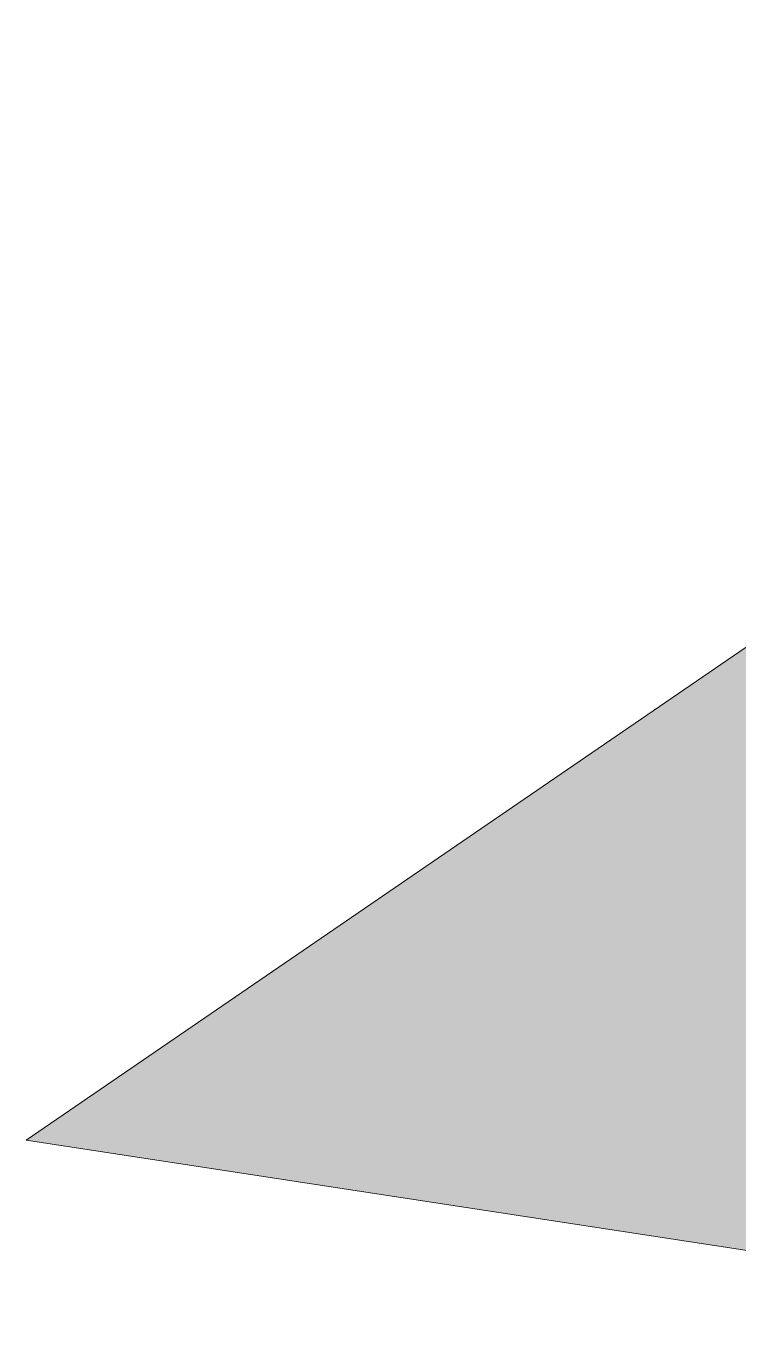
# Model space of a CAD drawing. Header units: millimetres. Extents: x 22 to 606, y -841 to -12.
# Drawn here: x 478.57 to 484.37, y -461.96 to -451.26 of the extents above; entities that cross this region are included whole.
import ezdxf

# ---------------------------------------------------------------- set-up
doc = ezdxf.new("R2010")
doc.units = ezdxf.units.MM
doc.header["$MEASUREMENT"] = 0
doc.layers.add('e_0', color=7, linetype='Continuous')

# ---------------------------------------------------------------- blocks, each defined once
blk = doc.blocks.new('block 20')
at = {"layer": 'e_0'}
h = blk.add_hatch(color=2, dxfattribs=at)
h.dxf.hatch_style = 2
edge = h.paths.add_edge_path()
edge.add_spline(control_points=[(524.632, -460.324), (524.632, -460.324), (513.116, -452.439), (513.116, -452.439), (513.116, -452.439), (520.07, -440.338), (520.07, -440.338), (520.07, -440.338), (506.725, -444.425), (506.725, -444.425), (506.725, -444.425), (503.093, -435.226), (503.093, -435.226), (505.207, -434.584), (506.751, -432.619), (506.751, -430.298), (506.751, -427.458), (504.44, -425.148), (501.6, -425.148), (498.76, -425.148), (496.449, -427.458), (496.449, -430.298), (496.449, -432.619), (497.993, -434.584), (500.107, -435.226), (500.107, -435.226), (496.475, -444.425), (496.475, -444.425), (496.475, -444.425), (483.131, -440.338), (483.131, -440.338), (483.131, -440.338), (490.085, -452.439), (490.085, -452.439), (490.085, -452.439), (478.569, -460.324), (478.569, -460.324), (478.569, -460.324), (492.365, -462.432), (492.365, -462.432), (492.365, -462.432), (491.35, -476.352), (491.35, -476.352), (491.35, -476.352), (501.6, -466.879), (501.6, -466.879), (501.6, -466.879), (511.85, -476.352), (511.85, -476.352), (511.85, -476.352), (510.835, -462.432), (510.835, -462.432), (510.835, -462.432), (524.632, -460.324), (524.632, -460.324)], knot_values=[0, 0, 0, 0, 1, 1, 1, 2, 2, 2, 3, 3, 3, 4, 4, 4, 5, 5, 5, 6, 6, 6, 7, 7, 7, 8, 8, 8, 9, 9, 9, 10, 10, 10, 11, 11, 11, 12, 12, 12, 13, 13, 13, 14, 14, 14, 15, 15, 15, 16, 16, 16, 17, 17, 17, 18, 18, 18, 18], degree=3, periodic=1)
edge = h.paths.add_edge_path()
edge.add_spline(control_points=[(498.45, -430.298), (498.45, -428.561), (499.863, -427.147), (501.6, -427.147), (503.338, -427.147), (504.751, -428.561), (504.751, -430.298), (504.751, -432.035), (503.338, -433.449), (501.6, -433.449), (499.863, -433.449), (498.45, -432.035), (498.45, -430.298)], knot_values=[0, 0, 0, 0, 1, 1, 1, 2, 2, 2, 3, 3, 3, 4, 4, 4, 4], degree=3, periodic=1)
at = {"layer": 'e_0', "lineweight": 0}
blk.add_open_spline([(524.632, -460.324), (524.632, -460.324), (513.116, -452.439), (513.116, -452.439), (513.116, -452.439), (520.07, -440.338), (520.07, -440.338), (520.07, -440.338), (506.725, -444.425), (506.725, -444.425), (506.725, -444.425), (503.093, -435.226), (503.093, -435.226), (505.207, -434.584), (506.751, -432.619), (506.751, -430.298), (506.751, -427.458), (504.44, -425.148), (501.6, -425.148), (498.76, -425.148), (496.449, -427.458), (496.449, -430.298), (496.449, -432.619), (497.993, -434.584), (500.107, -435.226), (500.107, -435.226), (496.475, -444.425), (496.475, -444.425), (496.475, -444.425), (483.131, -440.338), (483.131, -440.338), (483.131, -440.338), (490.085, -452.439), (490.085, -452.439), (490.085, -452.439), (478.569, -460.324), (478.569, -460.324), (478.569, -460.324), (492.365, -462.432), (492.365, -462.432), (492.365, -462.432), (491.35, -476.352), (491.35, -476.352), (491.35, -476.352), (501.6, -466.879), (501.6, -466.879), (501.6, -466.879), (511.85, -476.352), (511.85, -476.352), (511.85, -476.352), (510.835, -462.432), (510.835, -462.432), (510.835, -462.432), (524.632, -460.324), (524.632, -460.324)], degree=3, knots=[0, 0, 0, 0, 1, 1, 1, 2, 2, 2, 3, 3, 3, 4, 4, 4, 5, 5, 5, 6, 6, 6, 7, 7, 7, 8, 8, 8, 9, 9, 9, 10, 10, 10, 11, 11, 11, 12, 12, 12, 13, 13, 13, 14, 14, 14, 15, 15, 15, 16, 16, 16, 17, 17, 17, 18, 18, 18, 18], dxfattribs=at)

msp = doc.modelspace()

# ---------------------------------------------------------------- block references
at = {"layer": 'e_0'}
msp.add_blockref('block 20', (0, 0), dxfattribs=at)

doc.saveas('drawing.dxf')
